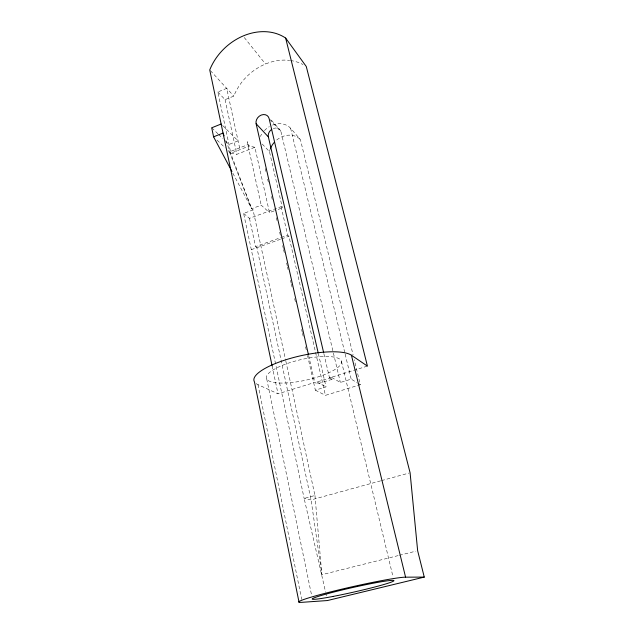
<?xml version="1.0" encoding="UTF-8"?>
<svg xmlns="http://www.w3.org/2000/svg" width="634" height="634" viewBox="0 0 634 634"><rect width="100%" height="100%" fill="white"/><g stroke="black" fill="none" stroke-linecap="round" stroke-linejoin="round"><path stroke-width="0.48" stroke-dasharray="3.17 2.38" d="M274.102 210.916L269.498 212.612L254.892 147.286L236.831 154.324L230.831 153.222L217.827 92.001L226.703 88.348L239.993 149.64M217.827 92.001L225.086 99.657L233.835 96.083A49.333 40.734 -43.2 0 1 289.69 60.404M232.852 173.209L251.674 208.721L261.2 205.194L269.498 212.612M275.576 363.892L243.614 213.42L253.061 209.925L285.641 360.223M243.614 213.42L249.471 218.326L281.108 206.684L282.384 207.873L275.021 210.583M249.471 218.326L255.542 246.634L280.291 237.766M281.211 237.433L287.63 235.135L288.898 236.252L325.432 395.354L360.366 384.703L354.248 359.716M251.31 249.669L280.672 239.192M281.583 238.867L288.898 236.252M256.191 383.633A51.148 14.067 -12.6 0 0 257.99 384.656L278.009 393.825L314.733 382.437L317.404 383.871L332.081 379.33L331.637 377.444L316.976 381.985L317.404 383.871M323.895 353.764L329.506 377.856L367.419 366.103M307.522 355.476L315.36 390.164L326.027 386.883L318.458 354.073M331.637 377.444L340.363 382.476L351.196 379.14L357.029 382.682M285.847 361.19L314.955 495.479L304.146 498.459L325.543 591.934M380.59 480.857L311.104 499.909L304.146 498.459L275.774 364.867M381.541 480.596L409.144 473.027M255.542 246.634L256.897 247.704L311.104 499.909L321.874 574.697L398.493 555.519M399.452 555.273L415.73 551.2M254.892 147.286L249.21 146.042L247.846 144.671L229.421 151.875L251.674 208.721L253.061 209.925M315.36 390.164L325.432 395.354M316.976 381.985L326.027 386.883M329.506 377.856L332.081 379.33M357.861 383.182L360.366 384.703M217.018 140.106L225.284 147.952M228.042 150.567L230.831 153.222L249.21 146.042L247.197 141.723L261.2 205.194M211.716 127.799L217.93 133.798M218.619 134.463L222.756 138.466M225.522 141.128L228.969 144.457L238.091 140.867L221.139 124.018M262.23 144.053L269.458 151.597L282.384 207.873M210.385 70.628L233.835 96.083M269.751 119.287L281.044 131.975L340.363 382.476M271.312 120.127L279.491 129.328M272.509 125.088A19.488 16.373 -44.5 0 1 290.61 128.234L300.413 139.631L353.075 354.905M244.272 37.525L265.511 64.01M225.839 140.447L251.674 208.721M290.61 128.234L344.928 353.186M345.158 354.144L351.196 379.14M341.464 361.364L393.009 576.805M281.108 206.684L287.63 235.135M308.607 355.412L314.733 382.437M265.266 168.565L265.915 171.449M267.659 179.16L268.317 182.053M271.582 196.5L272.232 199.393M276.376 217.7L277.026 220.592M279.642 232.155L280.949 237.932M282.693 245.643L283.343 248.528M283.564 249.495L284.428 253.346M286.608 262.983L287.265 265.876M287.479 266.835L288.137 269.727M290.531 280.323L291.18 283.216M291.402 284.183L292.052 287.067M294.667 298.63L295.539 302.489M301.641 329.466L302.291 332.351M302.513 333.318L303.163 336.21M305.556 346.806L306.65 351.624M225.086 99.657L236.831 154.324M325.741 592.893L326.359 595.762M272.105 365.818L278.009 393.825M266.716 378.926L311.619 595.318M257.99 384.656L301.705 599.399M314.955 495.479L321.874 574.697M273.309 128.512A7.014 5.872 -44.3 0 1 281.044 131.975M269.458 151.597A18.996 16.088 -44.3 0 1 270.496 148.372M276.701 140.011A18.996 16.088 -44.3 0 1 300.413 139.631M260.376 136.516A19.488 16.373 -44.5 0 1 261.652 134.17M264.41 130.612A19.488 16.373 -44.5 0 1 269.323 126.657M290.562 60.523A49.333 40.734 -43.2 0 1 303.02 64.533M279.118 383.007A38.444 10.564 -12.6 0 0 340.799 364.304A38.444 10.564 -12.6 0 0 291.933 362.006A38.444 10.564 -12.6 0 0 279.118 383.007"/><path stroke-width="0.95" d="M221.139 124.018L211.716 127.799L213.579 136.833L231.941 171.481M213.579 136.833L223.041 133.069L224.087 135.834M424.265 577.099L327.374 600.549L302.291 602.3A55.697 3.122 -12.7 0 1 336.369 590.476A55.697 3.122 -12.7 0 1 405.578 577.17L424.265 577.099L417.647 550.716L410.095 472.766L306.277 66.507L285.633 38.056A52.091 42.177 -43.6 0 0 209.735 69.922L272.105 365.818M299.034 602.229L254.432 381.811A51.148 14.067 -12.6 0 1 292.401 357.838A51.148 14.067 -12.6 0 1 351.442 355.23L367.419 366.103L285.633 38.056M323.673 352.797L269.125 118.582A7.228 5.991 -44.6 0 0 261.232 115.071A7.228 5.991 -44.6 0 0 256.128 123.733L268.38 136.928L318.236 353.106M351.442 355.23L405.578 577.17M256.128 123.733L308.393 354.446M268.38 136.928A7.014 5.872 -44.3 0 1 271.724 129.352M270.496 148.372A18.996 16.088 -44.3 0 1 274.181 142.476M333.04 596.436A41.86 2.346 -12.7 0 0 393.936 580.657A41.86 2.346 -12.7 0 0 332.311 592.433A41.86 2.346 -12.7 0 0 333.04 596.436"/></g></svg>
